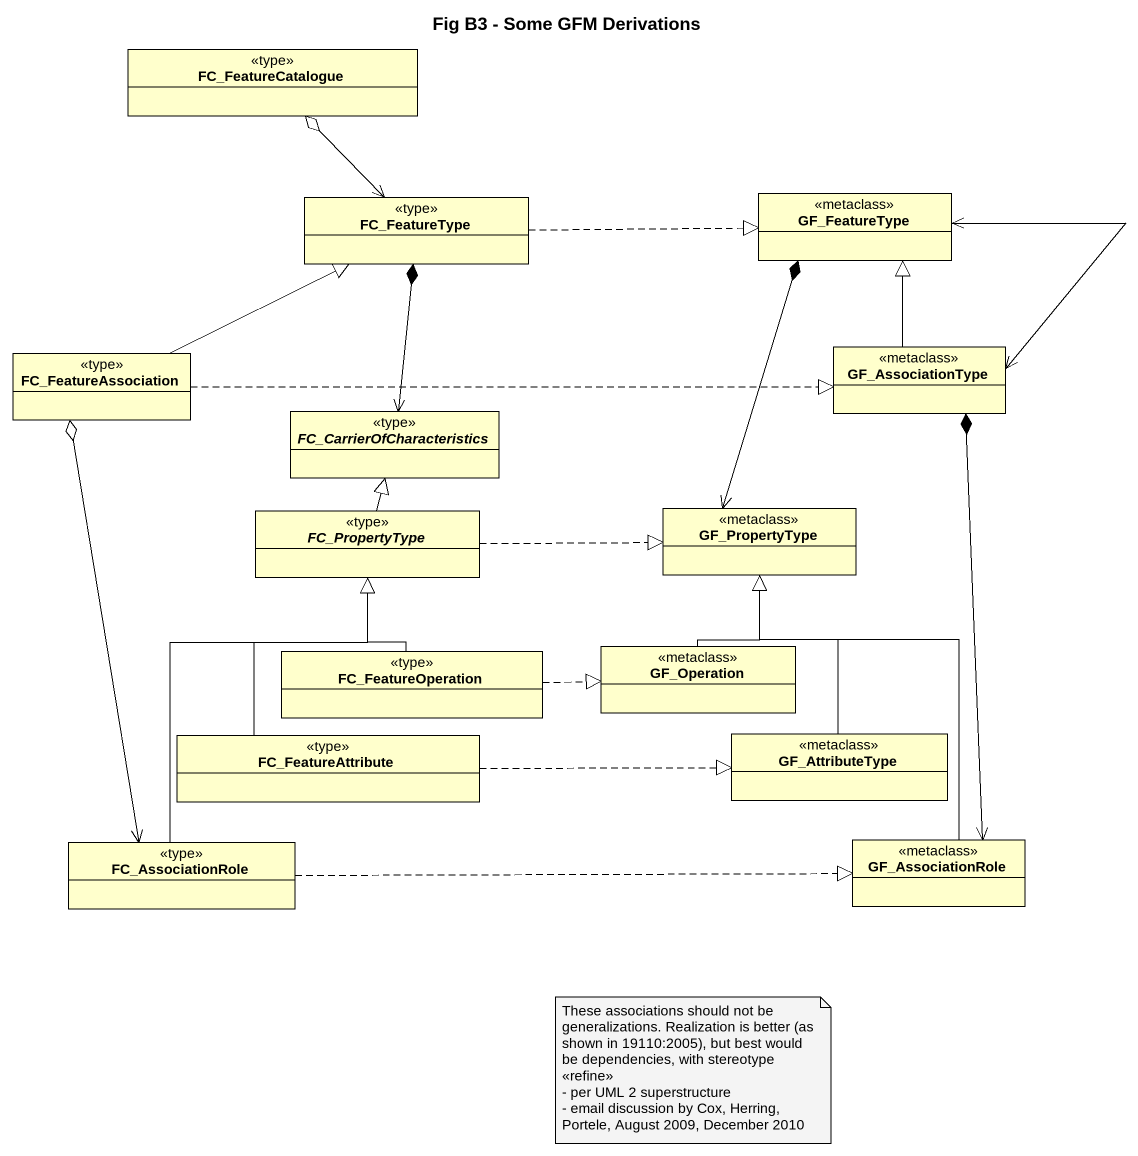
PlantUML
@startuml
title Fig B3 - Some GFM Derivations
hide circle
hide empty members
class FC_FeatureCatalogue <<type>>
class FC_FeatureType <<type>>
class GF_FeatureType <<metaclass>>
class FC_FeatureAssociation <<type>>
class GF_AssociationType <<metaclass>>
abstract class FC_CarrierOfCharacteristics <<type>>
abstract class FC_PropertyType <<type>>
class GF_PropertyType <<metaclass>>
class FC_FeatureOperation <<type>>
class GF_Operation <<metaclass>>
class FC_FeatureAttribute <<type>>
class GF_AttributeType <<metaclass>>
class FC_AssociationRole <<type>>
class GF_AssociationRole <<metaclass>>
FC_FeatureType <-up-o FC_FeatureCatalogue
FC_FeatureType .right.|> GF_FeatureType
FC_FeatureType *--> FC_CarrierOfCharacteristics
GF_FeatureType <--> GF_AssociationType
FC_FeatureAssociation -right-|> FC_FeatureType
FC_FeatureAssociation .right.|> GF_AssociationType
FC_FeatureAssociation o--> FC_AssociationRole
GF_AssociationType -up-|> GF_FeatureType
FC_PropertyType -up-|> FC_CarrierOfCharacteristics
FC_PropertyType .right.|> GF_PropertyType
GF_PropertyType <-up-* GF_FeatureType
FC_FeatureOperation -up-|> FC_PropertyType
FC_FeatureOperation .right.|> GF_Operation
GF_Operation -up-|> GF_PropertyType
FC_FeatureAttribute -up-|> FC_PropertyType
FC_FeatureAttribute .right.|> GF_AttributeType
GF_AttributeType -up-|> GF_PropertyType
FC_AssociationRole -up-|> FC_PropertyType
FC_AssociationRole .right.|> GF_AssociationRole
GF_AssociationRole <-up-* GF_AssociationType
GF_AssociationRole -up-|> GF_PropertyType
note as N1
  These associations should not be generalizations. Realization is better (as shown in 19110:2005), but best would be dependencies, with stereotype <<refine>>
  - per UML 2 superstructure
  - email discussion by Cox, Herring, Portele, August 2009, December 2010
end note
@enduml
